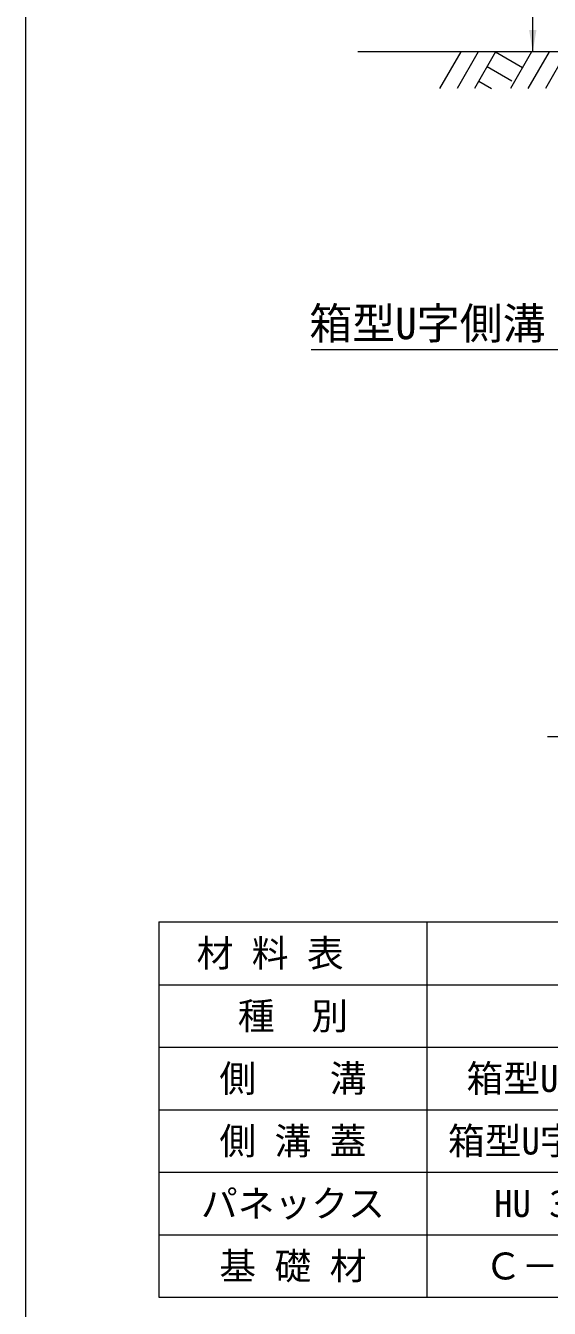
# Model space of a CAD drawing. Units: millimetres at full size; details may follow other scales. Extents: x 187207 to 255567, y 882048 to 905686.
# Drawn here: x 202997 to 203707, y 892363 to 894101 of the extents above; entities that cross this region are included whole.
import ezdxf
from ezdxf.enums import TextEntityAlignment as Align

# ---------------------------------------------------------------- set-up
doc = ezdxf.new("R2010")
doc.units = ezdxf.units.MM
doc.header["$LTSCALE"] = 20
for name, color, linetype, lineweight in [('0_2', 7, 'Continuous', 20), ('Defpoints_3', 8, 'Continuous', 0), ('図枠', 5, 'Continuous', 13), ('寸法・材料表', 7, 'Continuous', 13), ('寸法線', 7, 'Continuous', 13), ('引出線', 4, 'Continuous', 13), ('ﾊｯﾁﾝｸﾞ', 7, 'Continuous', 5)]:
    doc.layers.add(name, color=color, linetype=linetype, lineweight=lineweight)
doc.styles.add('ＭＳ ゴシック', font='')
doc.styles.get('ＭＳ ゴシック').set_extended_font_data('MS Gothic')

# ---------------------------------------------------------------- blocks, each defined once
blk = doc.blocks.new('filled_arrow')
at = {"color": 0, "linetype": 'Continuous', "lineweight": -2}
blk.add_solid([(7.5, 1.25), (0, 0), (7.5, -1.25)], dxfattribs=at)

msp = doc.modelspace()

# ---------------------------------------------------------------- linework, layer by layer
at = {"layer": '0_2'}
msp.add_line((203847.37, 894065.37), (203447.37, 894065.37), dxfattribs=at)
at = {"layer": 'Defpoints_3'}
for p, q in [((203177.92, 892887.01), (205116.83, 892887.01)), ((203177.92, 892887.01), (203177.92, 892801.83)), ((203540.92, 892887.01), (203540.92, 892801.83))]:
    msp.add_line(p, q, dxfattribs=at)
at = {"layer": '図枠'}
msp.add_line((202997.37, 904948.33), (202997.37, 882048.33), dxfattribs=at)
at = {"layer": '寸法・材料表'}
for p, q in [((203177.92, 892801.83), (205116.83, 892801.83)), ((203177.92, 892801.83), (203177.92, 892378.33)), ((203540.92, 892801.83), (203540.92, 892378.33)), ((203177.92, 892717.13), (205116.83, 892717.13)), ((203177.92, 892632.43), (205116.83, 892632.43)), ((203177.92, 892547.73), (205116.83, 892547.73)), ((203177.92, 892463.03), (205116.83, 892463.03)), ((203177.92, 892378.33), (205116.83, 892378.33))]:
    msp.add_line(p, q, dxfattribs=at)
at = {"layer": '寸法線'}
for p, q in [((203684.37, 894065.37), (203684.37, 894665.37)), ((203797.37, 894065.37), (203684.37, 894065.37)), ((203704.37, 893137.9), (203924.37, 893137.9))]:
    msp.add_line(p, q, dxfattribs=at)
at = {"layer": '引出線'}
msp.add_lwpolyline([(203844.37, 893736.37), (203724.16, 893662.09), (203384.16, 893662.09)], dxfattribs=at)
at = {"layer": 'ﾊｯﾁﾝｸﾞ', "lineweight": 9}
for p, q in [((203586.81, 894065.37), (203558.17, 894015.75)), ((203610.44, 894065.37), (203581.79, 894015.75)), ((203634.06, 894065.37), (203605.41, 894015.75)), ((203634.06, 894065.37), (203670.63, 894044.26)), ((203682.81, 894065.37), (203654.17, 894015.75)), ((203706.44, 894065.37), (203677.79, 894015.75)), ((203730.06, 894065.37), (203701.41, 894015.75)), ((203622.64, 894045.59), (203656.05, 894026.3)), ((203611.21, 894025.8), (203628.63, 894015.75))]:
    msp.add_line(p, q, dxfattribs=at)

# ---------------------------------------------------------------- block references
at = {"layer": '寸法線', "xscale": 4, "yscale": 4, "rotation": 90}
msp.add_blockref('filled_arrow', (203684.37, 894065.37), dxfattribs=at)

# ---------------------------------------------------------------- texts
at = {"layer": '寸法・材料表', "style": 'ＭＳ ゴシック'}
msp.add_text('\u3000材 料 表', height=36.55, dxfattribs=at).set_placement((203179.08, 892844.42), align=Align.MIDDLE_LEFT)
for s, p in [('種\u3000別', (203359.42, 892759.48)), ('側\u3000\u3000溝', (203359.42, 892674.78)), ('箱型U字側溝 300×500', (203843.42, 892674.78)), ('側 溝 蓋', (203359.42, 892590.08)), ('箱型U字側溝 側溝蓋 300', (203843.42, 892590.08)), ('パネックス', (203359.42, 892505.38)), ('HU 300×500 H=600', (203843.42, 892505.38)), ('基 礎 材', (203359.42, 892420.68)), ('Ｃ－４０（t=10cm）', (203843.42, 892420.68))]:
    msp.add_text(s, height=36.55, dxfattribs=at).set_placement(p, align=Align.MIDDLE_CENTER)
at = {"layer": '引出線', "style": 'ＭＳ ゴシック'}
msp.add_text('箱型U字側溝', height=42.72, dxfattribs=at).set_placement((203541.66, 893719.06), align=Align.TOP_CENTER)

doc.saveas('drawing.dxf')
